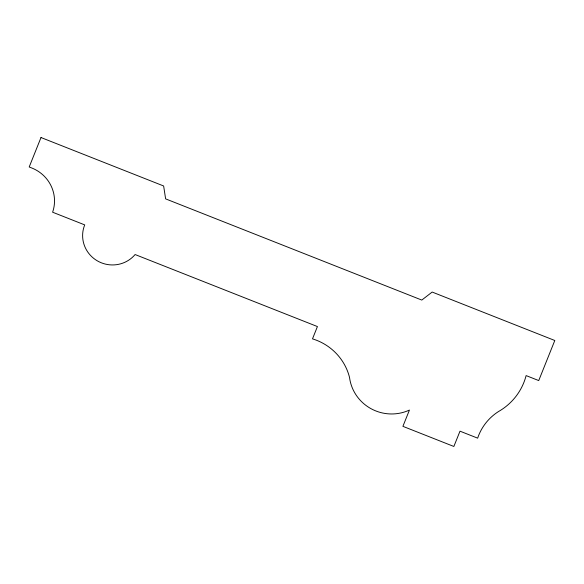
<?xml version="1.0" encoding="UTF-8"?>
<svg xmlns="http://www.w3.org/2000/svg" width="584" height="584" viewBox="0 0 584 584"><rect width="100%" height="100%" fill="white"/><g stroke="black" fill="none" stroke-linecap="round" stroke-linejoin="round"><path stroke-width="0.88" d="M41.004 137.532L29.2 166.98L32.127 168.134A35.806 35.025 15 0 1 52.611 212.211L84.716 224.891A29.616 28.974 15 0 0 97.185 260.771A29.616 28.974 15 0 0 135.094 254.536L317.426 326.558L312.491 338.859A54.232 53.049 15 0 1 349.539 377.476A42.026 41.106 15 0 0 409.435 410.063L402.909 426.335L453.863 446.468L459.995 431.174L477.654 438.153A52.195 51.056 15 0 1 498.451 411.574A60.137 58.823 15 0 0 526.118 375.592L538.733 380.571L554.8 340.494L432.167 292.051L421.794 300.067L165.622 198.874L163.637 185.975L41.004 137.532"/></g></svg>
